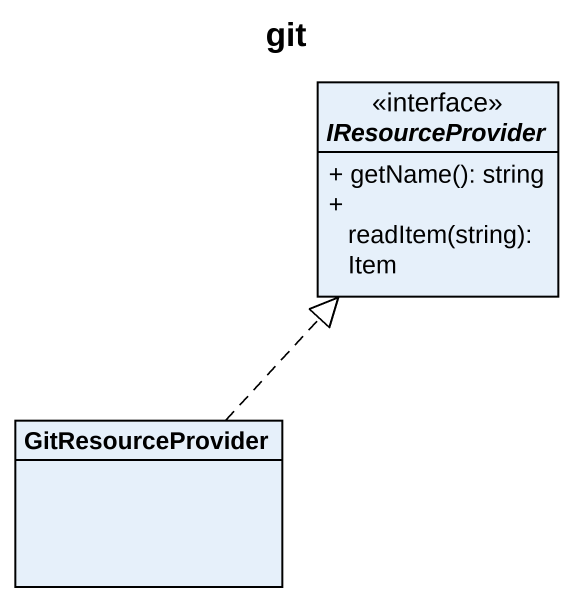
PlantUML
@startuml
title git
hide circle
hide empty members
skinparam classAttributeIconSize 0
interface IResourceProvider {
  + getName(): string
  + readItem(string): Item
}
class GitResourceProvider
GitResourceProvider .up.|> IResourceProvider
@enduml
